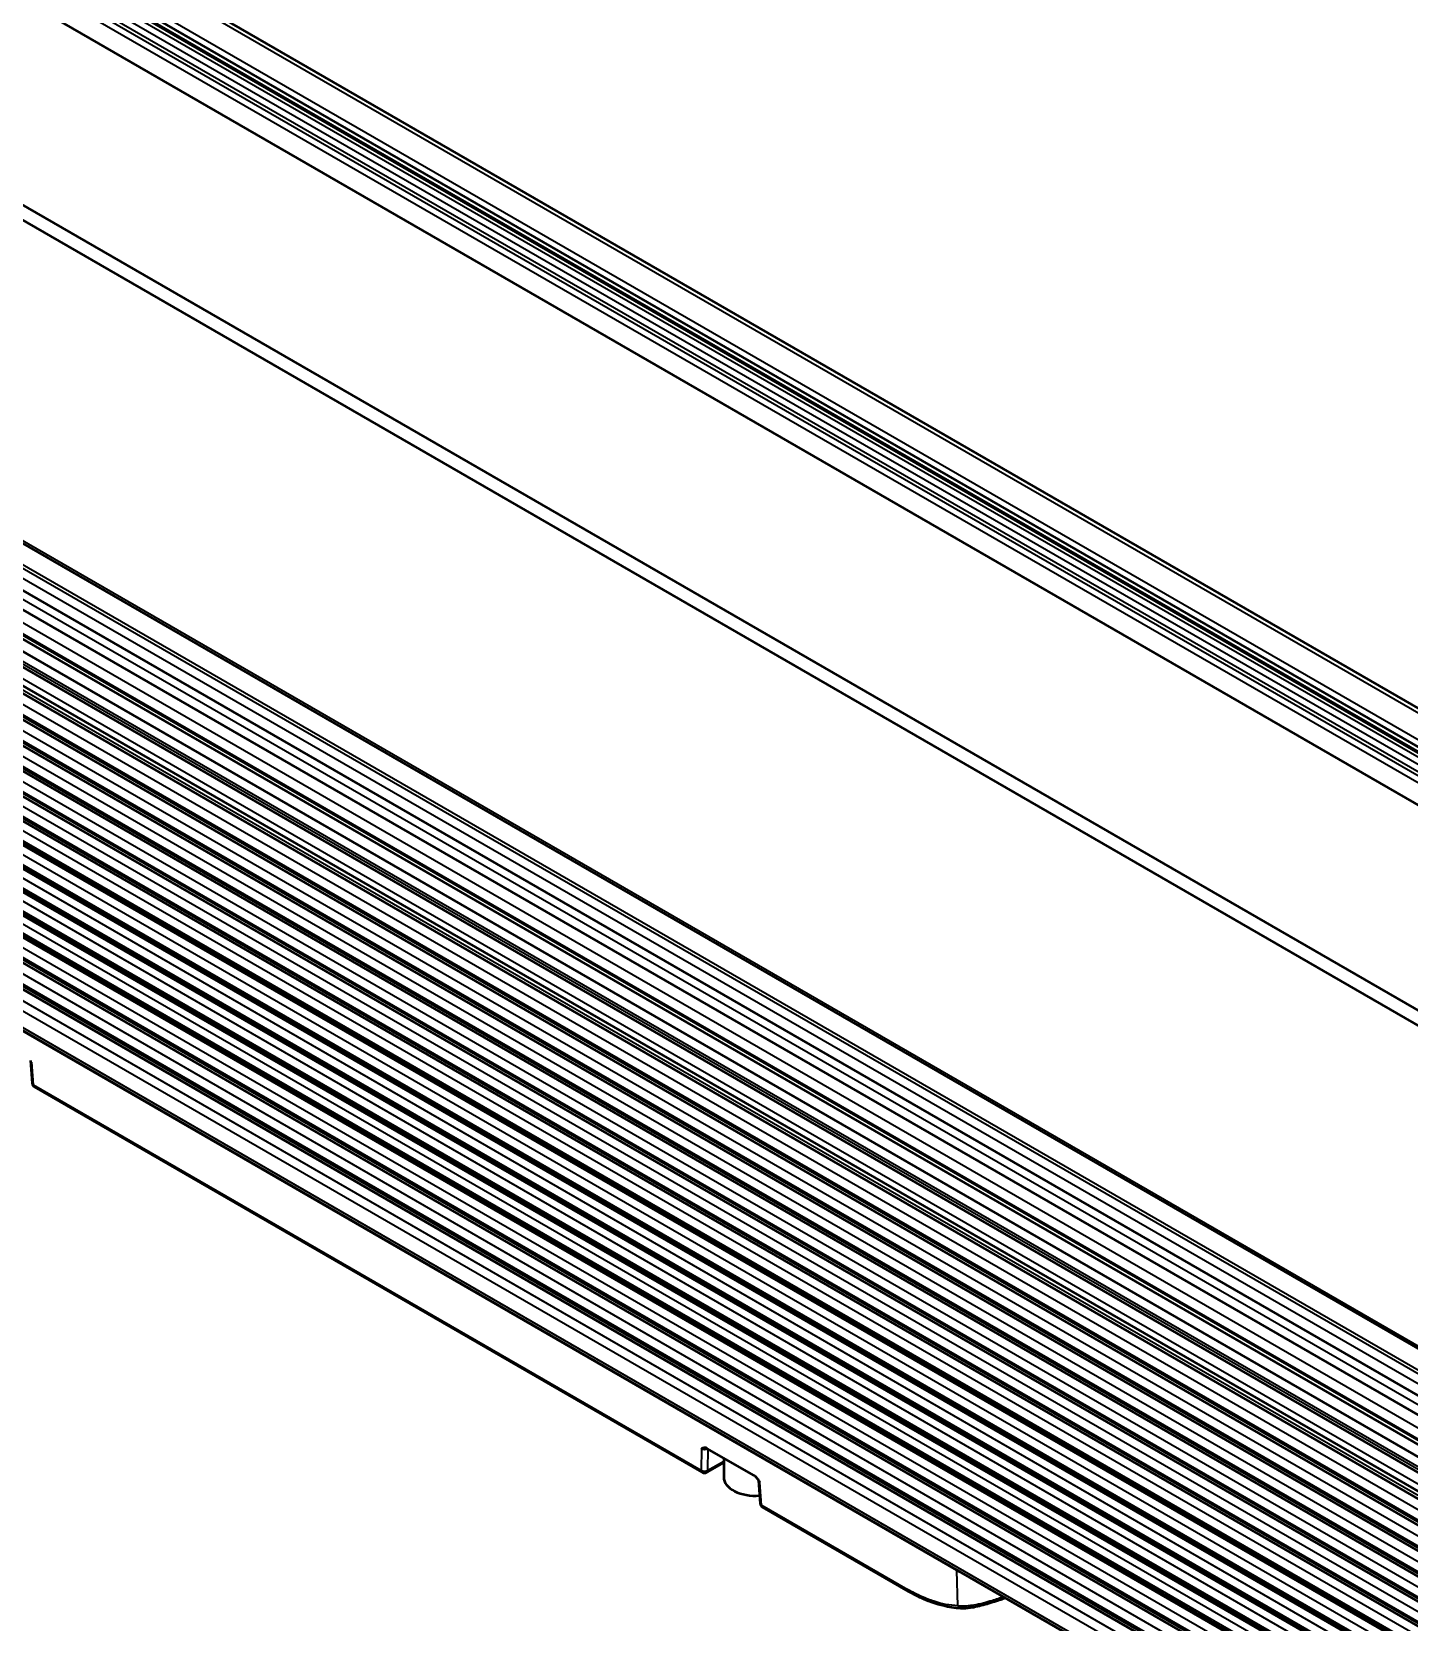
# Model space of a CAD drawing. Header units: millimetres. Extents: x 0 to 3000, y 0 to 3000.
# Drawn here: x 746.1 to 897.3, y 2182 to 2356.6 of the extents above; entities that cross this region are included whole.
import ezdxf

# ---------------------------------------------------------------- set-up
doc = ezdxf.new("R2010")
doc.units = ezdxf.units.MM
doc.layers.add('Visible (ANSI)', color=7, linetype='Continuous', lineweight=50)
doc.layers.add('Visible Narrow (ANSI)', color=7, linetype='Continuous', lineweight=35)

msp = doc.modelspace()

# ---------------------------------------------------------------- linework, layer by layer
at = {"layer": 'Visible (ANSI)'}
for p, q in [((1107.5106, 2161.5697), (400.4038, 2569.818)), ((346.9737, 2567.4479), (1052.6663, 2160.0161)), ((1103.7166, 2159.5047), (396.6099, 2567.7427)), ((1103.8202, 2158.7893), (396.7134, 2567.0376)), ((1051.4966, 2159.0607), (345.804, 2566.4925)), ((395.1636, 2562.1948), (1098.9863, 2155.8426)), ((1051.9639, 2123.313), (346.2714, 2530.7448)), ((1053.321, 2117.3781), (346.5633, 2525.4249)), ((1053.1807, 2115.3233), (346.6697, 2523.2276)), ((1053.0106, 2112.1892), (346.2817, 2520.2193)), ((1052.9552, 2110.8674), (346.3561, 2518.8226)), ((1052.8987, 2109.1818), (346.1658, 2517.2142)), ((1052.8524, 2107.1628), (345.9653, 2515.2843)), ((1052.8401, 2106.3273), (346.168, 2514.3247)), ((1052.8295, 2103.4406), (346.1968, 2511.4152)), ((1052.8688, 2100.5712), (346.2652, 2508.5289)), ((1052.9586, 2097.7195), (346.3733, 2505.6667)), ((1053.0997, 2094.8858), (346.521, 2502.8292)), ((1053.3367, 2092.045), (346.7084, 2500.017)), ((1053.7328, 2089.1613), (346.9354, 2497.231)), ((1054.1215, 2086.3316), (347.2019, 2494.4718)), ((1054.5027, 2083.5566), (347.508, 2491.7401)), ((1054.8865, 2080.762), (347.8638, 2488.9618)), ((1055.244, 2078.1478), (348.3003, 2486.3019)), ((1055.3899, 2075.3069), (348.4845, 2483.439)), ((1055.3899, 2072.3571), (348.4845, 2480.4892)), ((348.4898, 2475.9553), (1055.4923, 2067.7672)), ((757.5189, 2271.6111), (757.519, 2271.6111)), ((759.9939, 2273.04), (759.9939, 2273.04)), ((784.7426, 2258.7513), (784.7426, 2258.7513)), ((782.2677, 2257.3224), (782.2677, 2257.3224)), ((746.0022, 2243.683), (746.1907, 2241.169)), ((809.4914, 2244.4626), (809.4914, 2244.4626)), ((807.0164, 2243.0337), (807.0165, 2243.0338)), ((819.718, 2198.4659), (746.4393, 2240.7734)), ((834.2401, 2230.1739), (834.2401, 2230.174)), ((831.7652, 2228.745), (831.7652, 2228.7451)), ((852.8989, 2219.4013), (852.8988, 2219.4013)), ((851.9873, 2217.0699), (851.9873, 2217.0698)), ((858.32, 2216.2714), (858.32, 2216.2714)), ((858.9889, 2215.8853), (858.9889, 2215.8853)), ((858.4453, 2213.3413), (858.4453, 2213.3413)), ((875.0573, 2206.6081), (875.0573, 2206.6082)), ((872.5824, 2205.1792), (872.5824, 2205.1793)), ((825.4344, 2198.0923), (820.2455, 2201.0881)), ((822.0795, 2200.0293), (822.0795, 2197.9059)), ((822.0795, 2199.5406), (820.218, 2198.4659)), ((825.9047, 2197.5582), (825.9047, 2197.5581)), ((825.9047, 2197.5581), (826.0937, 2195.0369)), ((842.3651, 2185.3905), (826.3423, 2194.6413))]:
    msp.add_line(p, q, dxfattribs=at)
for centre, start, end in [((746.6893, 2241.2064), 184.287627, 240), ((819.968, 2198.8989), 240, 300), ((826.5923, 2195.0743), 184.287627, 240)]:
    msp.add_arc(centre, 0.5, start, end, dxfattribs=at)
for centre, major_axis, start_param, end_param in [((855.1364, 2218.4), (-1.2498, 0), 5.78645949, 5.78647368), ((855.1364, 2218.4001), (1.2503, 0), 5.20910105, 5.20911524), ((890.4783, 2195.1223), (-10.2201, 0), 5.18313843, 5.18314019), ((890.495, 2195.1052), (-10.2542, 0), 5.52977482, 5.52978187), ((890.493, 2192.5936), (10.2588, 0), 1.70116015, 1.70116225), ((890.4919, 2192.5986), (-9.9001, 0), 4.8153021, 4.81530432), ((825.5795, 2197.9059), (-3.5, 0), 0, 1.69954617), ((890.4918, 2192.5988), (10.2497, 0), 2.08516667, 2.085174), ((890.492, 2192.5986), (-9.9001, 0), 5.2169222, 5.2169298), ((890.4919, 2189.6593), (9.9, 0), 1.66062407, 1.66063359), ((890.4919, 2189.6593), (9.9, 0), 0.89165572, 0.89167199)]:
    msp.add_ellipse(centre, major_axis=major_axis, ratio=0.57735027, start_param=start_param, end_param=end_param, dxfattribs=at)
for points, knots in [([(820.2455, 2201.0881), (820.1915, 2201.1193), (820.1383, 2201.1399), (820.0343, 2201.1634), (819.9844, 2201.1656), (819.8332, 2201.1496), (819.7465, 2201.1039), (819.6616, 2201.0559), (819.659, 2201.0544), (819.6522, 2201.0504)], [-0.0910845373, -0.0910845373, -0.0910845373, -0.0910845373, -0.0700217219, -0.0700217219, -0.0482590717, -0.0482590717, 0, 0, 0.0042565393, 0.0042565393, 0.0042565393, 0.0042565393]), ([(826.0516, 2197.3557), (826.0213, 2197.4058), (825.9918, 2197.4544), (825.9622, 2197.5013), (825.926, 2197.559), (825.8897, 2197.6143), (825.8527, 2197.6672), (825.8505, 2197.6704), (825.8483, 2197.6735), (825.846, 2197.6767), (825.7961, 2197.7476), (825.7442, 2197.814), (825.692, 2197.8724), (825.6761, 2197.8902), (825.6601, 2197.9073), (825.6443, 2197.9235), (825.5839, 2197.9851), (825.5246, 2198.0353), (825.4644, 2198.074), (825.4544, 2198.0804), (825.4444, 2198.0865), (825.4344, 2198.0923)], [0, 0, 0, 0, 0.14969973, 0.14969973, 0.14969973, 0.33333333, 0.33333333, 0.33333333, 0.34425598, 0.34425598, 0.34425598, 0.59144679, 0.59144679, 0.59144679, 0.66666667, 0.66666667, 0.66666667, 0.95247243, 0.95247243, 0.95247243, 1, 1, 1, 1]), ([(848.1116, 2183.5194), (846.8249, 2183.5738), (845.4359, 2183.9278), (843.4836, 2184.7833), (842.9238, 2185.068), (842.3651, 2185.3905)], [0.001105252, 0.001105252, 0.001105252, 0.001105252, 0.593220215, 0.593220215, 0.82808889, 0.82808889, 0.82808889, 0.82808889]), ([(852.4364, 2184.4758), (851.8733, 2184.273), (851.3174, 2184.0866), (850.2023, 2183.7674), (849.6374, 2183.6398), (848.7651, 2183.5256), (848.4299, 2183.5061), (848.1184, 2183.519)], [0, 0, 0, 0, 0.182245834, 0.182245834, 0.386319712, 0.386319712, 0.525225409, 0.525225409, 0.525225409, 0.525225409])]:
    msp.add_open_spline(points, degree=3, knots=knots, dxfattribs=at)
for points in [[(825.9047, 2197.5582), (825.9025, 2197.5876), (825.8902, 2197.6124), (825.8878, 2197.616)], [(852.4364, 2184.4758), (852.4556, 2184.4827), (852.4749, 2184.4897), (852.4942, 2184.4967)], [(852.4943, 2184.4965), (852.6616, 2184.557), (852.8288, 2184.6177), (852.9957, 2184.6786)]]:
    msp.add_open_spline(points, degree=3, dxfattribs=at)
at = {"layer": 'Visible Narrow (ANSI)'}
for p, q in [((399.5785, 2569.8073), (1106.6853, 2161.559)), ((396.6099, 2567.2665), (1103.7166, 2159.0182)), ((396.9326, 2568.3358), (1104.0394, 2160.0875)), ((397.6705, 2565.2053), (1102.847, 2158.0715)), ((398.0241, 2565.8177), (1103.5541, 2158.4798)), ((1101.0792, 2157.0509), (396.6099, 2563.7765)), ((396.9634, 2564.3888), (1101.7863, 2157.4591)), ((1102.1399, 2157.6633), (397.317, 2564.593)), ((345.9786, 2531.2175), (1051.6712, 2123.7857)), ((1053.6261, 2119.9762), (346.6113, 2528.1713)), ((1053.4143, 2118.5895), (346.6631, 2526.6325)), ((1053.5414, 2119.6343), (346.7814, 2527.6822)), ((1053.2509, 2116.3923), (346.6631, 2524.3409)), ((1053.0968, 2113.8998), (346.5373, 2521.8321)), ((1053.0289, 2112.5797), (346.0826, 2520.7354)), ((1053.0371, 2112.7511), (346.0947, 2520.9046)), ((1052.9164, 2109.7649), (345.979, 2517.9156)), ((1052.9078, 2109.4889), (345.977, 2517.6356)), ((1052.8444, 2106.6525), (345.9661, 2514.769)), ((1052.8668, 2107.9092), (346.2754, 2515.8599)), ((1052.8295, 2105.0852), (346.3454, 2512.9739)), ((1052.8277, 2103.9731), (345.9923, 2512.0646)), ((1052.8282, 2103.7583), (345.9946, 2511.849)), ((1052.8577, 2101.0989), (346.0585, 2509.1692)), ((1052.8401, 2102.2124), (346.4015, 2510.0749)), ((1052.8621, 2100.8816), (346.0628, 2508.9526)), ((1052.9388, 2098.2276), (346.163, 2506.2848)), ((1052.9468, 2098.0166), (346.1724, 2506.073)), ((1052.9007, 2099.3575), (346.4974, 2507.1996)), ((1053.0119, 2096.5208), (346.6329, 2504.3489)), ((1053.0711, 2095.3842), (346.3084, 2503.4338)), ((1053.083, 2095.1741), (346.3208, 2503.2234)), ((1053.267, 2092.5524), (346.4936, 2500.6083)), ((1053.2969, 2092.3351), (346.5089, 2500.3993)), ((1053.1744, 2093.7027), (346.8082, 2501.5234)), ((1053.5025, 2090.8378), (347.0232, 2498.7239)), ((1053.6653, 2089.653), (346.7186, 2497.8089)), ((1053.6946, 2089.4392), (346.7369, 2497.6015)), ((1053.8943, 2087.9857), (347.2778, 2495.9509)), ((1054.0561, 2086.8076), (346.9832, 2495.0363)), ((1054.085, 2086.5975), (347.0046, 2494.8305)), ((1054.3944, 2084.0431), (347.2876, 2492.2914)), ((1054.4173, 2083.851), (347.3105, 2492.0993)), ((1054.2786, 2085.1882), (347.5721, 2493.2054)), ((1054.6544, 2082.4522), (347.9233, 2490.4835)), ((1054.7417, 2081.3021), (347.6349, 2489.5504)), ((1054.776, 2081.0488), (347.6693, 2489.2971)), ((1055.1773, 2078.6451), (348.0706, 2486.8933)), ((348.1059, 2486.6364), (1055.2126, 2078.3882)), ((1055.0275, 2079.7359), (348.311, 2487.7588)), ((1055.3537, 2076.9409), (348.6257, 2484.9705)), ((1055.3895, 2075.8363), (348.2827, 2484.0846)), ((348.2827, 2483.885), (1055.3895, 2075.6367)), ((1055.3895, 2072.9207), (348.2827, 2481.1689)), ((1055.3899, 2074.0395), (348.6453, 2482.0788)), ((348.2827, 2480.9351), (1055.3895, 2072.6868)), ((1055.3895, 2069.9708), (348.2827, 2478.2191)), ((1055.3899, 2071.0897), (348.6453, 2479.1289)), ((348.2827, 2476.413), (1055.3895, 2068.1647)), ((847.6664, 2187.6856), (557.445, 2355.2451)), ((760.1403, 2272.9555), (760.1403, 2272.9555)), ((760.9734, 2272.4745), (760.9734, 2272.4745)), ((761.6679, 2272.0735), (761.6679, 2272.0735)), ((759.193, 2270.6446), (759.193, 2270.6446)), ((764.6939, 2270.3265), (764.6939, 2270.3265)), ((765.3884, 2269.9255), (765.3884, 2269.9255)), ((762.2189, 2268.8976), (762.219, 2268.8976)), ((762.9135, 2268.4966), (762.9135, 2268.4966)), ((784.8891, 2258.6668), (784.8891, 2258.6668)), ((785.7221, 2258.1858), (785.7221, 2258.1858)), ((786.4167, 2257.7848), (786.4167, 2257.7848)), ((783.9418, 2256.3559), (783.9417, 2256.3559)), ((789.4426, 2256.0378), (789.4426, 2256.0378)), ((786.9677, 2254.6089), (786.9677, 2254.6089)), ((787.6623, 2254.2079), (787.6622, 2254.2079)), ((790.1372, 2255.6368), (790.1372, 2255.6368)), ((809.6378, 2244.3781), (809.6378, 2244.3781)), ((810.4709, 2243.8971), (810.4709, 2243.8971)), ((746.3359, 2240.9881), (746.1474, 2243.5022)), ((808.6905, 2242.0672), (808.6905, 2242.0672)), ((811.1654, 2243.4961), (811.1654, 2243.4961)), ((746.3359, 2240.9881), (819.6146, 2198.6806)), ((811.7164, 2240.3202), (811.7165, 2240.3202)), ((814.1913, 2241.7491), (814.1914, 2241.7491)), ((814.8859, 2241.3481), (814.8859, 2241.3481)), ((812.411, 2239.9192), (812.411, 2239.9192)), ((834.3866, 2230.0894), (834.3866, 2230.0894)), ((835.2196, 2229.6084), (835.2196, 2229.6084)), ((835.9142, 2229.2074), (835.9142, 2229.2074)), ((833.4393, 2227.7786), (833.4392, 2227.7785)), ((838.9401, 2227.4604), (838.9401, 2227.4604)), ((839.6346, 2227.0594), (839.6346, 2227.0594)), ((836.4652, 2226.0315), (836.4652, 2226.0315)), ((837.1598, 2225.6305), (837.1597, 2225.6305)), ((859.1353, 2215.8007), (859.1353, 2215.8007)), ((859.9684, 2215.3197), (859.9684, 2215.3198)), ((860.6629, 2214.9188), (860.6629, 2214.9187)), ((858.8826, 2213.0889), (858.8826, 2213.0888)), ((863.6888, 2213.1717), (863.6888, 2213.1717)), ((864.3834, 2212.7707), (864.3834, 2212.7707)), ((861.2139, 2211.7428), (861.214, 2211.7429)), ((861.9085, 2211.3419), (861.9085, 2211.3418)), ((819.6522, 2201.0504), (819.6146, 2198.6806)), ((820.3211, 2198.6764), (820.3583, 2201.023)), ((820.3213, 2198.679), (822.0795, 2199.6901)), ((826.239, 2194.8561), (826.0516, 2197.3557)), ((826.239, 2194.8561), (842.2618, 2185.6053)), ((847.786, 2183.8005), (847.6664, 2187.6856))]:
    msp.add_line(p, q, dxfattribs=at)
for centre, major_axis, ratio, start_param, end_param in [((757.6696, 2271.1207), (0.25, -0.433), 0.57735027, 2.51050551, 2.51142785), ((756.1416, 2272.4112), (2.1609, 0), 0.57735027, 5.49500491, 5.49503781), ((760.0307, 2270.1658), (-2.161, 0), 0.57735027, 5.5005362, 5.5005691), ((758.5027, 2270.6398), (0.25, -0.433), 0.57735027, 2.20096964, 2.20189214), ((782.4184, 2256.8321), (0.25, -0.433), 0.57735027, 2.51027759, 2.51120437), ((780.8904, 2258.1225), (2.1609, 0), 0.57735027, 5.4950129, 5.49504591), ((784.7794, 2255.8771), (-2.1609, 0), 0.57735027, 5.5005281, 5.50056112), ((783.2514, 2256.3511), (0.25, -0.433), 0.57735027, 2.20119312, 2.20212007), ((807.1671, 2242.5434), (0.25, -0.433), 0.57735027, 2.51004934, 2.51098058), ((805.6391, 2243.8338), (2.161, 0), 0.57735027, 5.49502089, 5.49505401), ((809.5281, 2241.5885), (-2.1609, 0), 0.57735027, 5.50052, 5.50055313), ((808.0002, 2242.0624), (0.25, -0.433), 0.57735027, 2.20141692, 2.20234833), ((746.6893, 2241.2064), (-0.4986, -0.0374), 0.5661326, 0, 0.74168388), ((746.6893, 2241.2064), (-0.25, -0.433), 0.57735027, 5.53269373, 6.28318531), ((831.9158, 2228.2547), (0.25, -0.433), 0.57735027, 2.50982078, 2.51075647), ((830.3878, 2229.5452), (2.161, 0), 0.57735027, 5.49502888, 5.49506211), ((834.2769, 2227.2997), (-2.161, 0), 0.57735027, 5.50051191, 5.50054514), ((832.7489, 2227.7737), (0.25, -0.433), 0.57735027, 2.20164105, 2.2025769), ((855.1367, 2218.3999), (2.6087, 0), 0.57735027, 2.49303625, 2.49304282), ((855.1351, 2218.401), (-2.611, 0), 0.57735027, 2.2193466, 2.21935318), ((855.1381, 2218.0052), (-3.1062, 0), 0.57735027, 2.39696295, 2.39696843), ((819.968, 2198.8989), (0.4999, -0.0079), 0.62652824, 3.93744489, 5.50641472), ((819.968, 2198.8989), (-0.25, -0.433), 0.57735027, 5.53269373, 6.28318531), ((819.968, 2198.8989), (0.25, -0.433), 0.57735027, 0, 0.73303829), ((826.5923, 2195.0743), (-0.4986, -0.0374), 0.5661326, 0, 0.74168388), ((826.5923, 2195.0743), (-0.25, -0.433), 0.57735027, 5.53269373, 6.28318531), ((848.0198, 2187.9039), (0.25, 0.433), 0.57735027, 2.22726667, 2.39110108), ((851.8963, 2190.1278), (-5.9819, 0), 0.57735027, 0.78539816, 0.95475424), ((842.6151, 2185.8235), (-0.25, -0.433), 0.57735027, 5.53268146, 6.28246717)]:
    msp.add_ellipse(centre, major_axis=major_axis, ratio=ratio, start_param=start_param, end_param=end_param, dxfattribs=at)
for points, knots in [([(819.6522, 2201.0504), (819.7446, 2201.0025), (819.8747, 2200.9751), (820.0052, 2200.9763), (820.1212, 2200.9773), (820.2375, 2201.001), (820.3267, 2201.0413)], [0, 0, 0, 0, 0.5, 0.5, 0.5, 0.94450914, 0.94450914, 0.94450914, 0.94450914]), ([(847.7861, 2183.8005), (847.3488, 2183.8185), (846.8983, 2183.8726), (846.4379, 2183.9623), (846.0172, 2184.0442), (845.5882, 2184.156), (845.1532, 2184.2965), (844.709, 2184.4399), (844.2587, 2184.6132), (843.8046, 2184.8155), (843.2937, 2185.043), (842.7781, 2185.3072), (842.2618, 2185.6053)], [0, 0, 0, 0, 0.25664222, 0.25664222, 0.25664222, 0.49116392, 0.49116392, 0.49116392, 0.73063617, 0.73063617, 0.73063617, 1, 1, 1, 1]), ([(847.7861, 2183.8005), (847.9974, 2183.7871), (848.223, 2183.7841), (848.4576, 2183.7926), (848.6759, 2183.8005), (848.9021, 2183.8185), (849.1321, 2183.847), (849.1872, 2183.8538), (849.2426, 2183.8612), (849.2981, 2183.8692), (849.6314, 2183.9172), (849.9718, 2183.9853), (850.3205, 2184.0681), (850.3251, 2184.0692), (850.3297, 2184.0703), (850.3343, 2184.0714), (850.4259, 2184.0933), (850.5182, 2184.1161), (850.6111, 2184.14), (850.9145, 2184.2178), (851.2238, 2184.3056), (851.5393, 2184.4014), (851.754, 2184.4666), (851.9716, 2184.5355), (852.1917, 2184.6072), (852.2977, 2184.6418), (852.4043, 2184.6772), (852.511, 2184.7132), (852.6, 2184.7432), (852.6891, 2184.7737), (852.778, 2184.8044)], [0.000000001, 0.000000001, 0.000000001, 0.000000001, 0.10361292, 0.10361292, 0.10361292, 0.2, 0.2, 0.2, 0.223105463, 0.223105463, 0.223105463, 0.361741916, 0.361741916, 0.361741916, 0.363569588, 0.363569588, 0.363569588, 0.4, 0.4, 0.4, 0.518988499, 0.518988499, 0.518988499, 0.6, 0.6, 0.6, 0.63904233, 0.63904233, 0.63904233, 0.67165412, 0.67165412, 0.67165412, 0.67165412]), ([(852.4942, 2184.4967), (852.6445, 2184.551), (852.7955, 2184.6065), (852.9469, 2184.6628), (852.9623, 2184.6686), (852.9778, 2184.6743), (852.9932, 2184.6801)], [0.6520825031, 0.6520825031, 0.6520825031, 0.6520825031, 0.7126484618, 0.7126484618, 0.7126484618, 0.7188315576, 0.7188315576, 0.7188315576, 0.7188315576]), ([(847.7861, 2183.8005), (847.7916, 2183.785), (847.8123, 2183.7345), (847.858, 2183.6595), (847.9264, 2183.5902), (847.9971, 2183.5462), (848.0608, 2183.5247), (848.1036, 2183.5197), (848.1184, 2183.5191)], [0.000023205, 0.000023205, 0.000023205, 0.000023205, 0.066069886, 0.22170758, 0.377345273, 0.532982966, 0.688620659, 0.768131894, 0.768131894, 0.768131894, 0.768131894])]:
    msp.add_open_spline(points, degree=3, knots=knots, dxfattribs=at)
msp.add_open_spline([(825.9047, 2197.5581), (825.9104, 2197.4855), (825.9638, 2197.4115), (826.0516, 2197.3557)], degree=3, dxfattribs=at)

doc.saveas('drawing.dxf')
